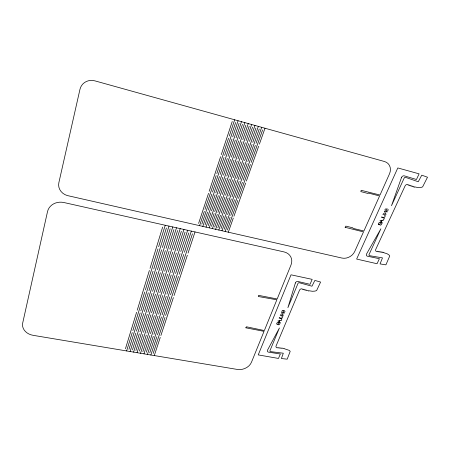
<?xml version="1.0" encoding="UTF-8"?>
<svg xmlns="http://www.w3.org/2000/svg" width="450" height="450" viewBox="0 0 450 450"><rect width="100%" height="100%" fill="white"/><g stroke="black" fill="none" stroke-linecap="round" stroke-linejoin="round"><path stroke-width="0.67" d="M378.54 224.004L378.534 224.078A3.87 3.167 -36.6 0 0 378.652 224.364M125.449 348.739L136.603 312.261M137.227 310.23L149.383 270.461M150.047 268.307L162.636 227.126M126.613 350.944L132.272 332.539M132.874 330.57L144.714 292.033M145.356 289.941L157.944 248.974M158.625 246.746L165.229 225.259M128.953 349.324L140.186 312.919M140.816 310.894L153.062 271.209M153.726 269.055L166.404 227.97M130.106 351.529L135.804 333.157M136.412 331.194L148.337 292.736M148.984 290.649L161.657 249.767M162.349 247.545L168.998 226.102M132.446 349.909L143.764 313.577M144.394 311.558L156.724 271.957M157.393 269.809L170.162 228.808M133.594 352.108L139.331 333.776M139.944 331.813L151.948 293.434M152.601 291.353L165.364 250.554M166.056 248.338L172.749 226.946M135.928 350.494L147.324 314.235M147.96 312.216L160.38 272.7M161.049 270.551L173.908 229.646M137.064 352.688L142.841 334.389M143.46 332.432L155.548 294.131M156.206 292.056L169.059 251.342M169.757 249.131L176.496 227.784M139.404 351.079L150.874 314.887M151.515 312.879L164.019 273.437M164.694 271.299L177.638 230.479M140.529 353.267L146.346 335.002M146.97 333.051L159.143 294.829M159.801 292.753L172.738 252.129M173.441 249.924L180.225 228.623M142.864 351.658L154.417 315.54M155.059 313.532L167.648 274.174M168.328 272.042L181.356 231.311M143.983 353.846L149.839 335.616M150.463 333.669L162.72 295.521M163.384 293.451L176.406 252.911M177.114 250.712L183.943 229.455M146.317 352.238L157.944 316.192M158.591 314.19L171.264 274.911M171.951 272.779L185.068 232.138M147.426 354.42L153.321 336.229M153.951 334.282L166.286 296.213M166.956 294.148L180.062 253.693M180.776 251.494L187.65 230.287M149.76 352.817L161.466 316.839M162.118 314.843L174.87 275.648M175.562 273.521L188.764 232.965M150.857 354.994L156.791 336.836M157.427 334.896L169.841 296.899M170.516 294.84L183.713 254.469M184.427 252.281L191.346 231.114M153.191 353.396L164.976 317.486M165.628 315.489L178.464 276.379M179.162 274.252L192.448 233.786M154.282 355.567L160.256 337.444M160.892 335.503L173.391 297.585M174.066 295.532L187.346 255.246M188.066 253.058L195.024 231.941M198.607 223.397L208.547 193.286M209.199 191.301L220.624 156.696M221.316 154.609L232.245 121.5M199.597 225.664L204.351 211.303M204.992 209.368L216.174 175.635M216.844 173.599L228.589 138.156M229.297 136.018L234.675 119.79M201.842 224.134L211.832 194.085M212.49 192.105L223.976 157.567M224.668 155.486L235.654 122.451M202.821 226.401L207.602 212.068M208.249 210.133L219.487 176.468M220.162 174.437L231.969 139.067M232.684 136.935L238.084 120.741M205.065 224.871L215.111 194.884M215.775 192.904L227.317 158.434M228.015 156.358L239.057 123.39M206.038 227.132L210.847 212.828M211.494 210.898L222.789 177.3M223.47 175.275L235.339 139.978M236.053 137.846L241.487 121.691M208.282 225.607L218.379 195.677M219.043 193.703L230.653 159.306M231.351 157.23L242.449 124.335M209.244 227.863L214.082 213.587M214.729 211.657L226.086 178.127M226.772 176.107L238.697 140.884M239.417 138.757L244.879 122.631M211.489 226.339L221.636 196.464M222.306 194.496L233.972 160.166M234.675 158.096L245.829 125.274M212.445 228.589L217.305 214.341M217.958 212.417L229.371 178.954M230.057 176.934L242.044 141.784M242.769 139.663L248.259 123.576M214.684 227.07L224.888 197.257M225.562 195.289L237.285 161.032M237.994 158.968L249.204 126.208M215.634 229.314L220.517 215.094M221.175 213.176L232.644 179.775M233.336 177.767L245.385 142.684M246.111 140.569L251.629 124.515M217.873 227.801L228.127 198.045M228.803 196.082L240.587 161.893M241.296 159.829L252.562 127.142M218.812 230.04L223.723 215.843M224.387 213.93L235.912 180.596M236.61 178.588L248.715 143.584M249.446 141.469L254.987 125.449M221.051 228.527L231.356 198.827M232.037 196.869L243.877 162.748M244.592 160.689L255.915 128.07M221.985 230.76L226.918 216.596M227.588 214.684L239.169 181.417M239.867 179.415L252.034 144.478M252.765 142.369L258.334 126.383M224.224 229.252L234.579 199.609M235.266 197.657L247.162 163.603M247.877 161.55L259.256 128.998M225.152 231.48L230.107 217.339M230.777 215.438L242.415 182.233M243.118 180.231L255.341 145.367M256.078 143.269L261.675 127.311M227.385 229.972L237.791 200.391M238.477 198.439L250.436 164.453M251.156 162.405L262.586 129.921M228.302 232.2L233.286 218.087M233.955 216.186L245.655 183.049M246.358 181.052L258.643 146.256M259.386 144.163L265.005 128.239M279.534 324.371L278.955 324.759A0.922 0.743 -21.5 0 1 278.19 324.619L278.106 324.467A2.503 2.025 -21.7 0 1 278.032 324.152L278.629 322.718L280.159 322.993L279.754 323.966M280.288 322.729L279.326 322.031L279.923 320.591L281.278 320.344M281.329 320.226L281.998 318.617L279.096 318.054M380.554 222.744L379.806 224.376A2.706 2.211 -36.4 0 0 379.856 224.741L379.912 224.921A0.996 0.816 -36.3 0 0 380.666 225.09L381.33 224.674L382.101 223.11L379.215 222.39L378.675 223.583A2.07 1.693 -36.3 0 0 378.546 223.931M382.258 222.812L381.336 221.974L382.084 220.343L383.501 220.095M383.563 219.96L384.396 218.132L381.471 217.401M279.923 320.591L277.892 320.957L279.326 322.031M382.084 220.343L379.969 220.703L381.336 221.974M281.981 316.491C284.074 317.475 280.339 318.971 279.321 317.509M280.181 315.478L283.056 316.029M284.243 313.217L281.334 312.643L283.376 315.253L280.502 314.691M278.629 322.718L277.296 322.447L276.868 323.494A1.918 1.552 -21.5 0 0 276.778 323.775M284.361 310.494C286.712 311.946 281.947 314.016 283.506 310.978A0.658 0.54 -22.5 0 0 283.112 310.371M384.581 215.691C386.629 216.866 382.759 218.43 381.757 216.776M382.826 214.464L385.729 215.19M383.237 213.57L386.134 214.301L384.277 211.241L387.214 211.989M387.585 208.862C389.503 209.998 386.274 212.518 386.201 210.566C388.344 207.321 383.299 209.149 385.38 210.831M379.029 224.634L379.007 224.629A0.714 0.585 -36.3 0 1 378.81 224.528L378.692 224.421M282.386 312.238A1.176 0.956 -22.5 0 1 283.118 310.348M278.032 324.152A1.063 0.861 -21.4 0 1 277.667 324.371L277.273 324.394A0.664 0.534 -21.4 0 1 277.076 324.309L276.913 324.174A3.578 2.897 -21.7 0 1 276.773 323.949M379.783 224.353A0.855 0.698 -36.3 0 1 379.012 224.685M345.139 227.312L363.493 231.907L354.763 251.404A10.294 8.499 -32 0 1 341.921 258.053L67.23 195.531A11.824 10.665 12.5 0 1 58.849 182.739L79.959 89.364A12.662 11.97 34.4 0 1 94.927 80.871L384.48 161.516A11.087 9.281 -41.8 0 1 389.464 173.919L380.014 195.03L361.176 190.311L360.827 191.604L367.914 193.455L368.494 193.078L379.586 195.975L363.898 231.007L352.991 228.358L352.851 227.824L345.853 226.119L345.144 227.289M245.863 327.814L264.026 331.346L251.482 362.211A11.424 9.056 -16.9 0 1 237.296 369.433L33.109 335.323A12.926 10.429 3.3 0 1 22.703 323.004L47.514 211.624A13.939 12.291 9.8 0 1 64.013 202.551L284.029 251.91A12.319 10.451 -25.1 0 1 291.004 264.971L277.189 298.969L258.576 295.363L258.322 296.511L276.851 299.801L264.352 330.553L246.459 326.784L245.869 327.791M295.391 282.96L287.899 307.659L298.012 283.399A1.007 0.833 -25.5 0 1 299.329 282.763L311.979 286.206L314.859 280.429L320.591 282.06L316.654 290.503A6.137 5.034 -26.7 0 1 315.849 290.829A6.531 5.355 -26.7 0 1 315.202 291.021A6.862 5.631 -26.8 0 1 314.691 291.133L312.368 291.279L309.201 290.79L308.559 291.082L308.329 290.554L306.81 290.616L306.579 290.087L305.938 290.379L305.702 289.851L305.061 290.143L304.824 289.614L304.183 289.907L303.947 289.378L303.306 289.671L303.069 289.136L302.423 289.434L302.136 288.889A1.997 1.643 -25.3 0 0 299.526 290.16L276.064 345.994A1.907 1.513 -20.5 0 0 277.267 347.856L277.903 347.535L278.213 347.979L278.792 347.647L279.101 348.086L279.681 347.76L279.99 348.199L280.569 347.873L280.879 348.311L281.458 347.979L281.762 348.424L282.347 348.092L283.539 348.649L284.119 348.317L284.423 348.761L289.136 350.336A6.098 4.792 -20.8 0 1 290.199 351.382L287.196 359.184L281.402 358.526L283.303 353.211L270.557 351.624A0.951 0.754 -19.8 0 1 269.949 350.702L279.422 327.977L267.502 350.162A1.907 1.513 -19.6 0 0 268.588 352.159L280.361 353.998L278.471 358.442L258.233 354.898L291.015 274.815L312.165 279.354L310.05 284.327L298.018 281.498A2.008 1.665 -25.4 0 0 295.391 282.96M401.524 177.48L391.489 205.706L404.179 178.071A1.103 0.9 -41.9 0 1 405.585 177.373L418.258 181.744L421.768 175.168L427.5 177.232L422.646 186.84A6.733 5.445 -42 0 1 421.858 187.172A7.166 5.794 -42 0 1 421.104 187.397A7.532 6.092 -42 0 1 420.57 187.504L418.168 187.599L414.968 186.941L414.281 187.256L414.09 186.643L413.404 186.958L413.213 186.345L412.526 186.66L412.341 186.047L411.654 186.362L411.463 185.743L410.777 186.064L410.58 185.445L409.894 185.76L409.702 185.147L409.016 185.462L408.825 184.843L408.139 185.164L407.891 184.528A2.183 1.783 -41.1 0 0 405.09 185.906L375.744 249.39A2.053 1.659 -33.9 0 0 376.808 251.567L377.483 251.213L377.758 251.73L378.388 251.37L378.664 251.888L379.288 251.522L379.564 252.039L380.188 251.679L380.464 252.197L381.088 251.837L381.364 252.349L381.988 251.989L382.258 252.506L382.888 252.146L383.158 252.658L383.782 252.298L384.053 252.816L387.006 253.699L388.738 254.768A6.553 5.242 -33.5 0 1 389.728 255.994L385.914 264.847L380.048 263.914L382.489 257.878L369.574 255.684A1.024 0.827 -33 0 1 369.034 254.604L380.874 228.814L366.581 253.918A2.042 1.659 -33 0 0 367.509 256.236L379.401 258.694L377.044 263.734L356.636 259.065L397.8 167.94L419.102 173.846L416.452 179.511L404.364 175.871A2.199 1.806 -41.9 0 0 401.524 177.48"/></g></svg>
